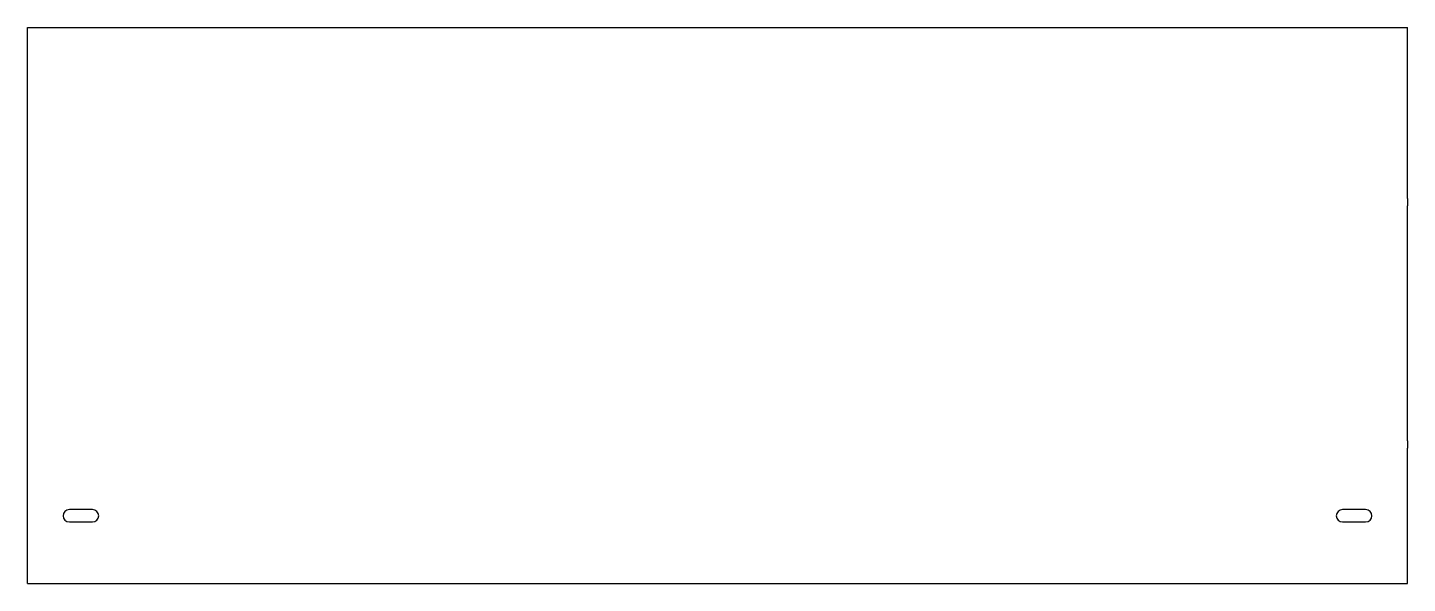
# Model space of a CAD drawing. Header units: millimetres. Extents: x -86 to 690, y 92 to 404.
import ezdxf

# ---------------------------------------------------------------- set-up
doc = ezdxf.new("R2010")
doc.units = ezdxf.units.MM
doc.layers.add('Default', color=7, linetype='Continuous')
doc.layers.add('SUPORTE_LOUSA_IN', color=7, linetype='Continuous')

# ---------------------------------------------------------------- blocks, each defined once
blk = doc.blocks.new('SE')
at = {"layer": 'SUPORTE_LOUSA_IN', "color": 7, "linetype": 'Continuous'}
for p, q in [((-85.53, 307.99), (-85.53, 403.99)), ((-85.53, 403.99), (690.47, 403.99)), ((690.47, 307.99), (690.47, 403.99)), ((-85.53, 303.82), (-85.53, 307.99)), ((-85.53, 171.82), (-85.53, 303.82)), ((690.47, 307.99), (690.47, 303.82)), ((690.47, 171.82), (690.47, 303.82)), ((-85.53, 167.64), (-85.53, 171.82)), ((690.47, 171.82), (690.47, 167.64)), ((-85.53, 91.64), (-85.53, 167.64)), ((690.47, 91.64), (690.47, 167.64)), ((-49.03, 133.14), (-62.03, 133.14)), ((666.97, 133.14), (653.97, 133.14)), ((-62.03, 126.14), (-49.03, 126.14)), ((653.97, 126.14), (666.97, 126.14)), ((-85.53, 91.64), (690.47, 91.64))]:
    blk.add_line(p, q, dxfattribs=at)
for centre, start, end in [((-62.03, 129.64), 90, 270), ((-49.03, 129.64), 270, 90), ((653.97, 129.64), 90, 270), ((666.97, 129.64), 270, 90)]:
    blk.add_arc(centre, 3.5, start, end, dxfattribs=at)

msp = doc.modelspace()

# ---------------------------------------------------------------- block references
at = {"layer": 'Default'}
msp.add_blockref('SE', (0, 0), dxfattribs=at)

doc.saveas('drawing.dxf')
